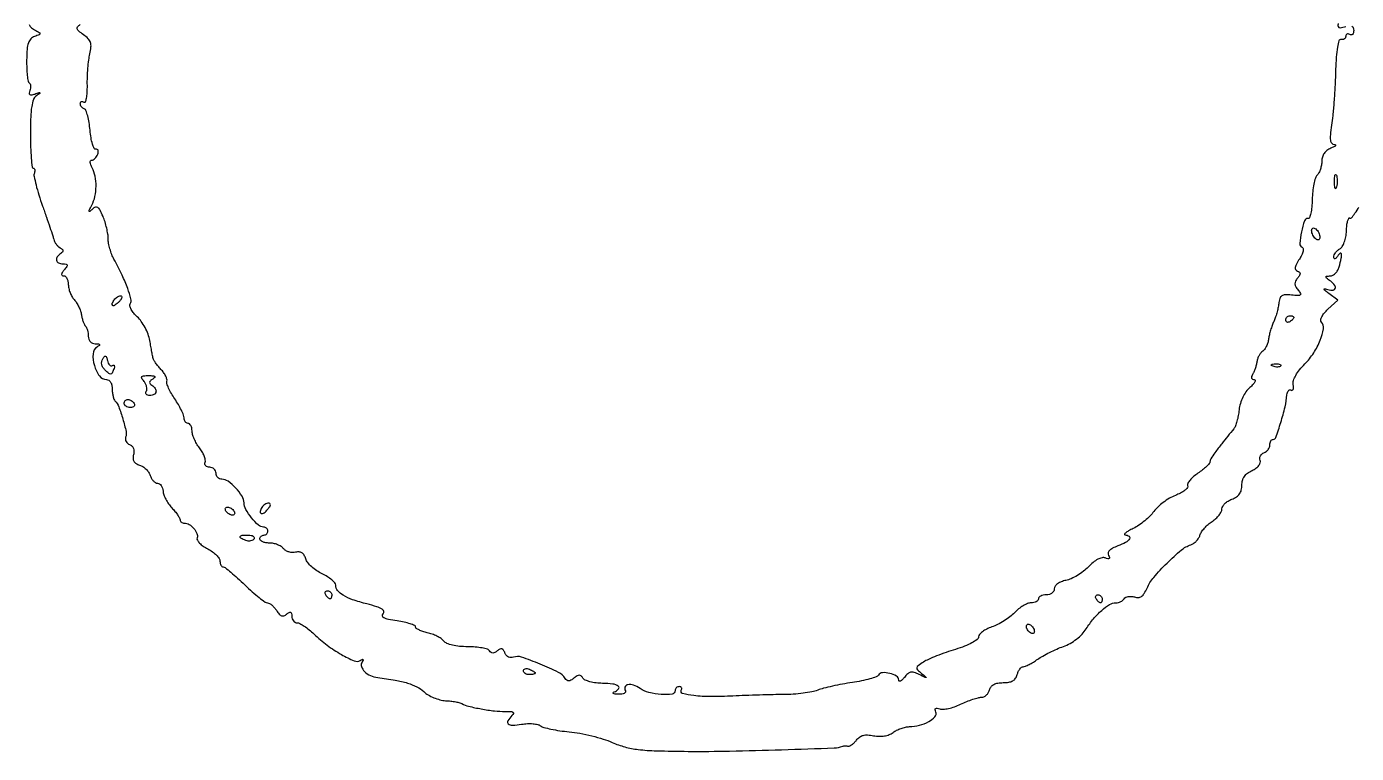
# Model space of a CAD drawing. Extents: x 173 to 1088, y 212 to 1028.
# Drawn here: x 441.6 to 774.7, y 663.3 to 845.5 of the extents above; entities that cross this region are included whole.
import ezdxf

# ---------------------------------------------------------------- set-up
doc = ezdxf.new("R2010")
doc.units = 0

msp = doc.modelspace()

# ---------------------------------------------------------------- linework, layer by layer
for points in [[(770.137633, 846.244272, 0.19854), (770.112699, 845.472599, 0.353865), (770.61445, 845.178015, 0.039519), (772, 845.5, -0.042329)], [(442.234258, 846.050419, 0.201732), (442.5609, 845.402583, 0.048905), (443.566397, 844.702904, -0.009366), (444.739194, 844.017416, -0.267647), (444.900991, 843.721314, -0.300049), (444.718, 843.457221, -0.011119), (443.527544, 843.009662, 0.118405), (442.591245, 842.405444, 0.11112), (442.00485, 841.428674, 0.061823), (441.686633, 839.824692, 0.014467), (441.567436, 837.081704, 0.012704), (441.589802, 835.031732, 0.018604), (441.722302, 833.232721, 0.014289), (441.925094, 831.786337, 0.215587), (442.201866, 831.37524, -0.163738), (442.431953, 831.097946, -0.073525), (442.537106, 830.630443, -0.061249), (442.509534, 830.0551, -0.049083), (442.344985, 829.456634, 0.057247), (442.172142, 828.785436, 0.286066), (442.323492, 828.446137, 0.198839), (442.762302, 828.356541, 0.030871), (443.638659, 828.582992, -0.003868), (444.697415, 828.918472, -0.308476), (444.855737, 828.869616, -0.42582), (444.837585, 828.732975, -0.004723), (444, 828.129754, 0.152178), (443.273427, 827.181996, 0.049267), (442.824961, 825.451398, 0.030384), (442.571135, 822.769359, 0.008402), (442.5, 818.536667, 0.007897), (442.551685, 815.264362, 0.013103), (442.711093, 812.509039, 0.006707), (442.930948, 810.259126, 0.381619), (443.218615, 810.001245, -0.206229), (443.455006, 809.898927, -0.136161), (443.595016, 809.633178, -0.089464), (443.60949, 809.228903, -0.050121), (443.49086, 808.75, 0.136476), (443.432018, 807.930819, 0.011102), (443.910014, 805.810938, 0.014278), (444.619518, 803.272329, 0.010488), (445.544584, 800.5, -0.002066), (446.523828, 797.722034, -0.002676), (447.397824, 795.165572, -0.002018), (448.109973, 793.016834, -0.023892), (448.342714, 792.170032, 0.065391), (448.550481, 791.602694, 0.039782), (448.931077, 790.997201, 0.039248), (449.412796, 790.447012, 0.054961), (449.927137, 790.045032, -0.046801), (450.461729, 789.641067, -0.179208), (450.649625, 789.276159, -0.21777), (450.537731, 788.924416, -0.070212), (450.106763, 788.565983, 0.096721), (449.24188, 787.766032, 0.210495), (449.051511, 786.900949, 0.234372), (449.560025, 786.244057, 0.113382), (450.622445, 786, -0.035496), (451.434686, 785.942264, -0.304492), (451.691858, 785.71069, -0.217533), (451.618371, 785.310961, -0.020633), (451, 784.5, 0.024942), (450.48229, 783.808783, 0.128583), (450.325424, 783.361364, 0.300026), (450.467821, 783.101643, 0.122183), (450.877555, 783, -0.185886), (451.306079, 782.834985, -0.089872), (451.670282, 782.362193, -0.069711), (451.91717, 781.659612, -0.049722), (452, 780.828741, 0.056409), (452.107582, 779.878191, 0.036242), (452.433607, 778.816158, 0.036186), (452.910757, 777.809542, 0.055201), (453.47611, 777.026398, -0.044914), (454.065774, 776.243926, -0.02809), (454.615977, 775.236454, -0.028093), (455.049664, 774.173919, -0.045008), (455.283673, 773.223427, 0.023732), (455.461502, 772.341182, 0.024243), (455.721166, 771.486128, 0.0249), (456.018549, 770.768992, 0.085837), (456.307564, 770.359103, -0.094898), (456.573925, 769.966545, -0.034856), (456.796597, 769.331528, -0.033027), (456.948924, 768.585991, -0.033892), (457, 767.833333, 0.086102), (457.126827, 767.102298, 0.103981), (457.490724, 766.509798, 0.106715), (458.05371, 766.124492, 0.094985), (458.75, 765.984687, -0.017646), (459.586744, 765.947814, -0.254823), (459.827078, 765.790919, -0.36299), (459.778816, 765.556427, -0.026539), (459.201272, 765.145555, 0.241225), (458.195951, 763.438026, 0.085321), (458.521299, 760.532791, 0.085361), (459.797851, 757.903969, 0.241653), (461.559017, 757, -0.148235), (462.130907, 756.826643, -0.10764), (462.595609, 756.345184, -0.084252), (462.898561, 755.597835, -0.054308), (463, 754.666667, 0.026719), (463.050456, 753.723156, 0.029107), (463.201318, 752.817432, 0.030342), (463.420777, 752.065337, 0.110653), (463.685338, 751.647995, -0.105928), (464.636292, 750.178418, -0.019491), (465.671343, 747.099295, -0.017495), (466.474979, 743.956216, -0.14647), (466.365544, 742.510209, 0.117439), (466.296019, 741.988966, 0.100574), (466.460907, 741.459084, 0.092766), (466.836103, 741.001844, 0.083249), (467.364906, 740.690214, -0.107979), (467.929355, 740.319169, -0.102794), (468.299707, 739.740442, -0.09059), (468.437704, 738.997778, -0.064793), (468.330956, 738.157575, 0.06921), (468.221578, 737.231611, 0.127738), (468.42588, 736.506745, 0.122897), (468.964805, 735.954718, 0.061454), (469.857426, 735.545251, -0.067713), (470.683815, 735.153624, -0.048977), (471.480062, 734.515441, -0.049372), (472.129328, 733.742423, -0.073284), (472.516235, 732.948848, 0.053213), (472.843438, 732.203485, 0.059131), (473.311398, 731.572474, 0.067409), (473.842191, 731.143283, 0.137186), (474.354583, 731, -0.153573), (474.831555, 730.849962, -0.088945), (475.259728, 730.420456, -0.073915), (475.575371, 729.781542, -0.059097), (475.723007, 729.027086, 0.071387), (475.925081, 728.11365, 0.031455), (476.434322, 726.982868, 0.03033), (477.134808, 725.831758, 0.035694), (477.935811, 724.838524, -0.016832), (478.726176, 723.93074, -0.021059), (479.393644, 723.035363, -0.019811), (479.882569, 722.253543, -0.130546), (480, 721.811439, 0.131105), (480.082558, 721.501996, 0.10063), (480.314732, 721.23836, 0.088281), (480.662041, 721.06103, 0.074129), (481.071429, 721, -0.140113), (482.267227, 720.658196, -0.075567), (483.44077, 719.654237, -0.078324), (484.223965, 718.393693, -0.182323), (484.266578, 717.299733, 0.217556), (484.327009, 716.735439, 0.05817), (484.888204, 715.999256, 0.047837), (485.791894, 715.226182, 0.033714), (486.936221, 714.532982, -0.035181), (488.108753, 713.817989, -0.041686), (489.100015, 712.980959, -0.04641), (489.790722, 712.149987, -0.151321), (490, 711.47432, 0.052404), (490.059282, 710.910241, 0.072269), (490.235467, 710.433081, 0.092201), (490.495671, 710.112543, 0.178107), (490.801591, 710, -0.167148), (491.294419, 709.830514, -0.007354), (492.727737, 708.678125, -0.011762), (494.400912, 707.22418, -0.008062), (496.233045, 705.5, 0.010635), (498.08378, 703.776186, 0.014873), (499.814282, 702.321875, 0.011159), (501.29705, 701.202062, 0.15741), (501.92298, 701, -0.133717), (502.414409, 700.866183, -0.044076), (503.029229, 700.427434, -0.040219), (503.656287, 699.796726, -0.035979), (504.200322, 699.050841, 0.038338), (504.850419, 698.168304, 0.131435), (505.433971, 697.77087, 0.176538), (506.031423, 697.778606, 0.082763), (506.708796, 698.173285, -0.036258), (507.342036, 698.62559, -0.242331), (507.716162, 698.652672, -0.257348), (507.940373, 698.366035, -0.04003), (508, 697.622445, 0.079282), (508.098892, 697.002693, 0.090961), (508.38486, 696.476593, 0.100771), (508.810482, 696.124867, 0.123055), (509.310162, 696, -0.122541), (509.997264, 695.829036, -0.024103), (511.099041, 695.17468, -0.024243), (512.338544, 694.265987, -0.02042), (513.560162, 693.190399, 0.029845), (516.858384, 690.394948, 0.031217), (520.418579, 688.057376, 0.028258), (523.604518, 686.470663, 0.244491), (525.136271, 686.58422, -0.027423), (525.609379, 686.841908, -0.312116), (525.808473, 686.809541, -0.321736), (525.844391, 686.614387, -0.028266), (525.590751, 686.146838, 0.220744), (525.45466, 685.009151, 0.118857), (526.21087, 683.781448, 0.089777), (527.682748, 682.767881, 0.07667), (529.5, 682.263112, -0.012492), (533.890593, 681.631495, -0.032097), (537.010618, 680.894273, -0.044548), (539.304696, 679.964019, -0.069046), (541.050847, 678.738002, 0.055575), (542.133567, 677.933571, 0.033748), (543.564192, 677.223911, 0.033502), (545.098332, 676.705222, 0.049644), (546.498621, 676.479466, -0.013174), (547.801651, 676.365836, -0.014962), (549.04238, 676.186873, -0.014245), (550.081831, 675.974366, -0.076427), (550.616456, 675.759149, 0.074307), (552.280469, 675.081118, 0.014601), (555.446982, 674.408232, 0.016366), (558.790215, 673.911648, 0.03535), (561.387012, 673.79717, -0.015963), (562.779284, 673.78978, -0.127547), (563.389245, 673.607127, -0.376248), (563.49756, 673.264739, -0.093285), (563.137012, 672.737012, 0.05747), (562.11495, 671.44849, 0.364676), (562.225803, 670.681892, 0.198286), (563.236409, 670.328588, 0.025613), (565.561447, 670.576892, -0.028716), (567.012044, 670.722717, -0.031459), (568.425857, 670.694263, -0.033152), (569.61742, 670.515028, -0.116645), (570.311447, 670.181638, 0.104232), (571.104624, 669.776386, 0.014432), (572.913363, 669.341852, 0.016018), (575.115576, 668.952757, 0.012953), (577.5, 668.672641, -0.022803), (580.145594, 668.308895, -0.015138), (583.140961, 667.662605, -0.015251), (586.01713, 666.856439, -0.028535), (588.277738, 666.003387, 0.038206), (591.429304, 664.883196, 0.037139), (594.744591, 664.242529, 0.022457), (599.331511, 663.912887, 0.004864), (607.277738, 663.77694, 0.006664), (617.668092, 663.838767, 0.003441), (630.660537, 664.178727, 0.001071), (643.867725, 664.643585, 0.07721), (646, 665.056844, -0.058716), (646.251767, 665.115331, -0.023318), (646.606446, 665.138179, -0.022691), (646.995519, 665.12741, -0.026451), (647.362369, 665.080965, 0.156868), (647.77873, 665.136405, 0.047068), (648.334951, 665.468039, 0.042067), (648.925136, 665.981293, 0.034901), (649.462302, 666.617557, -0.077773), (650.212432, 667.365877, -0.095122), (651.107532, 667.786489, -0.07708), (652.241634, 667.895415, -0.034837), (653.726699, 667.70466, 0.041427), (655.124204, 667.543817, 0.049099), (656.44996, 667.631891, 0.053144), (657.637915, 667.961489, 0.067931), (658.626766, 668.517843, -0.046062), (659.504788, 669.063538, -0.030555), (660.596853, 669.529036, -0.030744), (661.723121, 669.853357, -0.051162), (662.702947, 669.968197, 0.060259), (665.216617, 670.309128, 0.062984), (667.536521, 671.238371, 0.079845), (669.082864, 672.453773, 0.285313), (669.309517, 673.635796, -0.059393), (669.162171, 674.218286, -0.263989), (669.290493, 674.533065, -0.218441), (669.655929, 674.621479, -0.043443), (670.318668, 674.43121, 0.115652), (671.153986, 674.316793, 0.0309), (672.488569, 674.526605, 0.029605), (674.018745, 674.961498, 0.026747), (675.541119, 675.586536, -0.014468), (677.062364, 676.255202, -0.015385), (678.589187, 676.820212, -0.015132), (679.928489, 677.224842, -0.06588), (680.748314, 677.333333, 0.109933), (681.367492, 677.471135, 0.075795), (681.96695, 677.871875, 0.070775), (682.456195, 678.465977, 0.073084), (682.753835, 679.166667, -0.101347), (683.155002, 679.980904, -0.106229), (683.838426, 680.55578, -0.082728), (684.844956, 680.892244, -0.039401), (686.210251, 681, 0.039211), (687.62173, 681.110862, 0.090844), (688.620523, 681.461876, 0.113747), (689.292612, 682.082574, 0.085918), (689.710251, 683, -0.043115), (689.982656, 683.765315, -0.054055), (690.367209, 684.4125, -0.064121), (690.799269, 684.856109, -0.169218), (691.212261, 685, 0.101001), (691.748746, 685.109487, 0.017859), (692.6834, 685.547624, 0.018694), (693.757601, 686.150534, 0.015865), (694.84563, 686.86425, -0.024998), (696.133532, 687.675838, -0.012443), (697.837955, 688.579341, -0.012319), (699.654197, 689.429758, -0.017704), (701.304856, 690.084975, 0.043184), (702.954582, 690.839136, 0.035366), (704.570843, 691.9115, 0.036107), (705.97793, 693.16739, 0.053249), (706.996859, 694.470725, -0.033006), (708.829433, 697.020783, -0.040627), (710.869033, 699.122812, -0.045712), (712.847126, 700.558713, -0.134945), (714.452414, 701, 0.06462), (715.046943, 701.077159, 0.051844), (715.650967, 701.305699, 0.053424), (716.173806, 701.642342, 0.084807), (716.52514, 702.040677, -0.140147), (716.912803, 702.393756, -0.072952), (717.539783, 702.597791, -0.063361), (718.298641, 702.63, -0.055857), (719.076062, 702.475859, 0.088968), (720.049374, 702.348747, 0.142138), (720.837159, 702.618577, 0.103073), (721.527006, 703.35464, 0.033366), (722.22117, 704.685181, -0.072566), (723.914186, 707.391357, -0.021564), (727.237539, 710.979975, -0.020317), (730.803693, 714.236235, -0.097742), (733.198848, 715.558781, 0.075889), (733.892524, 715.903442, 0.049303), (734.572014, 716.48884, 0.04854), (735.136539, 717.21007, 0.065037), (735.487842, 717.961693, -0.071516), (735.887743, 718.789296, -0.03203), (736.627553, 719.748561, -0.030887), (737.553616, 720.679561, -0.036582), (738.538994, 721.433593, 0.03905), (739.480645, 722.161551, 0.041491), (740.27708, 723.013554, 0.04528), (740.828412, 723.858251, 0.122551), (741, 724.547804, -0.138026), (741.181332, 725.192164, -0.061681), (741.734375, 725.887587, -0.05434), (742.543693, 726.525055, -0.048858), (743.5, 727, 0.054906), (744.639067, 727.582945, 0.092103), (745.41121, 728.326309, 0.09468), (745.851591, 729.281744, 0.06085), (746, 730.496688, -0.064044), (746.155562, 731.706196, -0.086505), (746.612828, 732.70745, -0.08261), (747.401139, 733.527226, -0.053198), (748.538638, 734.199558, 0.044842), (749.52005, 734.75777, 0.07222), (750.222015, 735.412984, 0.095703), (750.5782, 736.089176, 0.166617), (750.555497, 736.715974, -0.108273), (750.470097, 737.278355, -0.099671), (750.622663, 737.84347, -0.095526), (750.990292, 738.324214, -0.090513), (751.516859, 738.644843, 0.074977), (752.083841, 738.966532, 0.064537), (752.564327, 739.455991, 0.066847), (752.889326, 740.031924, 0.095352), (753, 740.606989, -0.057769), (753.061764, 741.139778, -0.076985), (753.24426, 741.590803, -0.095838), (753.51433, 741.893042, -0.164063), (753.831523, 742, 0.320002), (754.507016, 742.481639, 0.008084), (755.740443, 746.256538, 0.01685), (756.796396, 750.133068, 0.036639), (757.284441, 753.176581, -0.053812), (757.402568, 753.780131, -0.106527), (757.640941, 754.203248, -0.166926), (757.955145, 754.38094, -0.186483), (758.295663, 754.31727, 0.234107), (758.592489, 754.289393, 0.212627), (758.811546, 754.508408, 0.096429), (758.900243, 755.012352, 0.037462), (758.834245, 755.720481, -0.123639), (758.912871, 756.723751, -0.046934), (759.487169, 758.016566, -0.040078), (760.450065, 759.448621, -0.028341), (761.741181, 760.895027, 0.052047), (763.973748, 763.647962, 0.050397), (765.617785, 766.831549, 0.055528), (766.401478, 769.718882, 0.225859), (765.894601, 771.416436, -0.235798), (765.750832, 771.93331, -0.070239), (766.025786, 772.730595, -0.053435), (766.638311, 773.667331, -0.034391), (767.528061, 774.613586), (769.988993, 776.894301), (767.744497, 778.570194, -0.013437), (766.913158, 779.226444, -0.097786), (766.594784, 779.619559, -0.570533), (766.688359, 779.771788, -0.076724), (767.152234, 779.691944, 0.06151), (768.628085, 779.391645, 0.292171), (769.353285, 779.779062, 0.303453), (769.290911, 780.581083, 0.063705), (768.234456, 781.61932, -0.007946), (767.212306, 782.421424, -0.206551), (767.053296, 782.725238, -0.408065), (767.213229, 782.915088, -0.019095), (768.133369, 782.968197, 0.122215), (768.802857, 783.148227, 0.072512), (769.46406, 783.651595, 0.065433), (770.017247, 784.387403, 0.063119), (770.369714, 785.25, 0.012884), (770.888616, 787.407094, 0.086199), (770.930739, 788.505442, 0.571279), (770.602983, 788.643664, 0.089761), (770, 788, -0.026198), (769.591475, 787.435104, -0.15033), (769.288813, 787.230755, -0.385271), (769.093425, 787.32275, -0.095919), (769.015313, 787.70031, -0.106189), (769.120468, 788.222197, -0.055836), (769.451889, 788.798401, -0.051874), (769.94164, 789.337816, -0.054995), (770.523032, 789.752951, 0.127092), (771.13822, 790.341222, 0.050571), (771.654117, 791.398724, 0.044062), (772.021178, 792.752611, 0.034791), (772.183551, 794.262452, -0.018718), (772.286683, 795.634844, -0.036175), (772.488859, 796.716648, -0.052084), (772.747586, 797.401623, -0.440334), (773.029832, 797.481563, 0.372321), (773.43195, 797.546154, 0.01888), (774.310832, 798.676398, 0.022614), (775.325729, 800.232382, 0.013538)], [(773.540147, 845.61487, -0.199073), (773.883241, 845.221704, -0.0813), (774, 844.508371, -0.062832), (773.927091, 843.930475, -0.13334), (773.70625, 843.54127, -0.191602), (773.379369, 843.398828, -0.147534), (773, 843.5, 0.082592), (772.6179, 843.656512, 0.161196), (772.29375, 843.6254, 0.182303), (772.078288, 843.413961, 0.108972), (772, 843.059017, -0.11506), (771.910424, 842.674911, -0.125715), (771.661664, 842.384524, -0.116848), (771.287822, 842.235338, -0.090445), (770.848217, 842.25, 0.384155), (770.31017, 841.942074, 0.037364), (769.917759, 840.357447, 0.026395), (769.623582, 837.816971, 0.008337), (769.448521, 834, -0.006012), (769.300074, 830.39746, -0.005123), (769.05889, 826.601563, -0.005167), (768.768338, 823.152065, -0.014551), (768.470251, 820.75, 0.011868), (768.156737, 818.329934, 0.059887), (768.17651, 816.969597, 0.142856), (768.499663, 816.241983, 0.208742), (769.119948, 815.936614, -0.157656), (769.416989, 815.825269, -0.432148), (769.433672, 815.626183, -0.093786), (769.036389, 815.32319, -0.020589), (768.25, 814.968838, 0.066288), (767.299938, 814.431699, 0.079257), (766.588131, 813.691224, 0.080602), (766.150302, 812.776979, 0.071564), (766, 811.732224, -0.04317), (765.915485, 810.75518, -0.036455), (765.663278, 809.748368, -0.037996), (765.293537, 808.859717, -0.078954), (764.853711, 808.253711, 0.122055), (764.402852, 807.505794, 0.024451), (764.013679, 805.986048, 0.024509), (763.72757, 804.128068, 0.020726), (763.603711, 802.143691, -0.017441), (763.498099, 800.25195, -0.029624), (763.261479, 798.685061, -0.030946), (762.947199, 797.553811, -0.368133), (762.584304, 797.339979, 0.368868), (761.670496, 796.799936, 0.032271), (760.906848, 793.994316, 0.031888), (760.50512, 791.090531, 0.337533), (761.117656, 790.15014, -0.29423), (761.369478, 789.823027, -0.081102), (761.316381, 789.144432, -0.054528), (760.98368, 788.229826, -0.030561), (760.396216, 787.201261, 0.021286), (759.655774, 785.95891, 0.081951), (759.364322, 785.111808, 0.172667), (759.462417, 784.554166, 0.185317), (759.888374, 784.203875, -0.079746), (760.401253, 783.936274, -0.232449), (760.578582, 783.590566, -0.148669), (760.443506, 783.11728, -0.029894), (759.919293, 782.402754, 0.057645), (759.42213, 781.639869, 0.12766), (759.27945, 780.965344, 0.117531), (759.479037, 780.2699, 0.044844), (760.054423, 779.434424, -0.031253), (760.690071, 778.563053, -0.388903), (760.62504, 778.193204, -0.182302), (760.111865, 778.037665, -0.010264), (758.426868, 778.184424, 0.030722), (756.838038, 778.25753, 0.146243), (755.980419, 777.98671, 0.170645), (755.485315, 777.316802, 0.04561), (755.208401, 776, -0.023295), (755.027354, 774.897043, -0.015307), (754.721565, 773.646875, -0.015411), (754.348241, 772.445636, -0.02847), (753.960568, 771.5, 0.0252), (753.570445, 770.565832, 0.014352), (753.189403, 769.402405, 0.014307), (752.872202, 768.206138, 0.022907), (752.67812, 767.167762, -0.039795), (752.468285, 766.222828, -0.038454), (752.109714, 765.311712, -0.041027), (751.666119, 764.561191, -0.100689), (751.201207, 764.124353, 0.087405), (750.73806, 763.711589, 0.04233), (750.299171, 763.047339, 0.040262), (749.947724, 762.257789, 0.046052), (749.746323, 761.45659, -0.024641), (749.572853, 760.615969, -0.018325), (749.302343, 759.707561, -0.018622), (748.983053, 758.867731, -0.039366), (748.662053, 758.25, 0.06318), (748.429452, 757.745144, 0.160931), (748.434861, 757.346927, 0.205804), (748.66655, 757.092494, 0.106957), (749.093993, 757, -0.3555), (749.328028, 756.809529, -0.17902), (749.267449, 756.408039, -0.063896), (748.793476, 755.760235, -0.024272), (747.982488, 754.984812, 0.058616), (747.010578, 753.918787, 0.043306), (746.195207, 752.544852, 0.041872), (745.602382, 750.995036, 0.044884), (745.293137, 749.403702, -0.020691), (745.083337, 747.952816, -0.021454), (744.75613, 746.541908, -0.021761), (744.368885, 745.350664, -0.081156), (743.978734, 744.66889, 0.002682), (740.958833, 740.906561, 0.011823), (739.243912, 738.638274, 0.015401), (738.217864, 737.115454, 0.140604), (737.997125, 736.355644, -0.180522), (737.829447, 735.910921, -0.023284), (737.113232, 735.163845, -0.02476), (736.142119, 734.328442, -0.018309), (734.992165, 733.5, 0.029839), (733.872888, 732.653803, 0.04207), (732.993976, 731.764821, 0.048844), (732.444184, 730.957734, 0.218887), (732.405513, 730.401518, -0.262458), (732.326504, 729.884962, -0.057603), (731.670666, 729.222264, -0.045864), (730.631396, 728.535622, -0.029579), (729.320535, 727.929583, 0.039349), (727.842818, 727.211077, 0.027396), (726.296636, 726.184742, 0.027743), (724.913415, 725.028496, 0.050115), (723.94188, 723.918378, -0.042156), (722.986252, 722.790786, -0.023479), (721.651335, 721.580312, -0.023273), (720.175676, 720.474587, -0.03466), (718.781817, 719.663083, 0.014477), (717.601854, 719.038413, 0.040859), (716.831221, 718.514005, 0.154912), (716.621253, 718.196464, 0.492163), (716.75, 718.02277, -0.144486), (717.738656, 717.7113, -0.413524), (717.864262, 717.073303, -0.122129), (716.863119, 716.162998, -0.033496), (714.908616, 715.271608, 0.029096), (713.601403, 714.689255, 0.080017), (712.792354, 714.090687, 0.141906), (712.468048, 713.485892, 0.193318), (712.572661, 712.882432, -0.046294), (712.830851, 712.362683, -0.328662), (712.761068, 712.107116, -0.233604), (712.451233, 712.041017, -0.029412), (711.778858, 712.254619, 0.149788), (710.960477, 712.311212, 0.063491), (709.91824, 711.924691, 0.050263), (708.746236, 711.152829, 0.031007), (707.531519, 710.032899, -0.037267), (706.284708, 708.9119, -0.028355), (704.769199, 707.87259, -0.029011), (703.227926, 707.057565, -0.057819), (701.916706, 706.633341, 0.043857), (700.758933, 706.294076, 0.063382), (699.823778, 705.784043, 0.079438), (699.209792, 705.17123, 0.158254), (699, 704.525, -0.126604), (698.848084, 703.93465, -0.104277), (698.422131, 703.440625, -0.09106), (697.776167, 703.112632, -0.072179), (697, 703, 0.048028), (696.234582, 702.926307, 0.068025), (695.5875, 702.70625, 0.088204), (695.151477, 702.381882, 0.191087), (695, 702, -0.176977), (694.860555, 701.618377, -0.092522), (694.463705, 701.29375, -0.072644), (693.872809, 701.07398, -0.052809), (693.174314, 701, 0.098046), (692.311791, 700.829224, 0.036621), (691.203023, 700.27415, 0.034555), (690.050301, 699.474587, 0.035286), (689.027264, 698.529021, -0.03984), (687.895597, 697.501979, -0.023705), (686.402872, 696.458837, -0.023634), (684.806018, 695.554534, -0.037328), (683.35295, 694.951469, 0.034551), (682.06946, 694.427109, 0.04491), (680.984929, 693.767118, 0.051938), (680.229491, 693.077024, 0.183723), (680, 692.473548, -0.237242), (679.669821, 691.816846, -0.035107), (678.380897, 690.992744, -0.031804), (676.543305, 690.138624, -0.018619), (674.25, 689.342136, 0.010198), (671.882284, 688.56423, 0.009879), (669.522882, 687.68263, 0.009835), (667.478693, 686.825538, 0.03552), (666.23215, 686.164331, 0.015481), (664.873024, 685.25498, 0.196542), (664.551863, 684.745029, 0.246555), (664.719029, 684.222394, 0.024541), (665.73215, 683.318128, -0.00205), (666.847423, 682.409382, -0.537567), (666.836517, 682.304392, -0.236257), (666.66367, 682.30149, -0.001367), (665.168043, 683.02388, 0.03457), (663.885416, 683.541508, 0.125455), (663.014819, 683.598056, 0.139004), (662.274642, 683.230431, 0.046292), (661.449846, 682.329046, -0.028978), (660.913637, 681.700744, -0.087796), (660.461472, 681.370209, -0.257423), (660.175836, 681.383877, -0.252953), (660.031803, 681.633369, 0.255359), (659.455429, 682.621413, 0.074408), (657.771999, 683.321552, 0.073881), (655.947058, 683.50116, 0.246793), (654.943609, 682.908757, -0.169609), (654.398947, 682.467226, -0.016614), (652.764694, 681.940201, -0.019531), (650.716453, 681.439665, -0.01425), (648.407829, 681.03833, 0.009828), (645.942294, 680.632144, 0.008987), (643.419611, 680.118384, 0.009028), (641.183675, 679.578464, 0.02879), (639.722762, 679.106369, -0.0454), (638.270163, 678.689635, -0.015072), (636.080276, 678.339588, -0.014865), (633.617467, 678.095879, -0.016374), (631.222762, 678.009249, 0.004369), (628.53146, 677.976542, 0.002179), (625.124811, 677.890518, 0.002162), (621.597333, 677.770792, 0.003183), (618.5, 677.632501, -0.013097), (612.949046, 677.494846, -0.02809), (608.674419, 677.741182, -0.038108), (605.896813, 678.275106, -0.501155), (605.567767, 679.109649, 0.096178), (605.696302, 679.449267, 0.174018), (605.645307, 679.73846, 0.171615), (605.421038, 679.931908, 0.093226), (605.059017, 680, 0.093332), (604.654762, 679.923877, 0.09642), (604.311086, 679.70625, 0.099167), (604.081062, 679.381556, 0.105053), (604, 679, -0.37702), (603.235858, 678.130651, -0.048062), (600.53489, 678.042611, -0.046582), (597.466838, 678.526917, -0.090585), (595.220752, 679.557933, 0.071259), (593.616928, 680.370071, 0.124465), (592.140649, 680.486645, 0.270169), (591.441776, 679.90205, 0.228885), (591.542705, 678.930902, -0.257476), (591.559798, 678.586354, -0.166413), (591.270757, 678.296643, -0.084838), (590.654738, 678.114503, -0.038116), (589.809017, 678.078947, -0.020431), (588.990435, 678.140485, -0.097201), (588.545461, 678.282867, -0.446393), (588.503007, 678.466148, -0.144796), (588.75, 678.662281, 0.110137), (589.830546, 679.406159, 0.446528), (589.766163, 680.108321, 0.130224), (588.418324, 680.64736, 0.02692), (585.846445, 680.821556, -0.027515), (584.199868, 680.935047, -0.033758), (582.686742, 681.228129, -0.035936), (581.487509, 681.639773, -0.154903), (580.922661, 682.125137, 0.065476), (580.464554, 682.686636, 0.189825), (580.007367, 682.869509, 0.142977), (579.457767, 682.712234, 0.032507), (578.665243, 682.13714, -0.035535), (577.907264, 681.594081, -0.12999), (577.346092, 681.425327, -0.181072), (576.8848, 681.580593, -0.083765), (576.461011, 682.063086, 0.141), (574.79725, 683.57333, 0.016803), (570.213356, 685.638612, 0.015377), (565.489709, 687.410996, 0.175421), (563.53116, 687.373583, -0.098643), (562.884995, 687.262825, -0.107577), (562.267179, 687.414814, -0.10327), (561.749784, 687.817496, -0.084505), (561.391646, 688.421769, 0.050961), (561.026067, 689.144607, 0.18175), (560.617569, 689.449479, 0.189737), (560.121677, 689.403004, 0.056124), (559.472245, 688.976965, -0.045992), (558.847813, 688.549031, -0.124574), (558.332878, 688.411489, -0.162951), (557.900952, 688.549809, -0.096356), (557.530011, 688.951442, 0.182375), (557.00027, 689.35956, 0.026541), (555.656884, 689.691986, 0.027153), (553.956086, 689.923376, 0.020234), (552.063428, 690, -0.022963), (549.988116, 690.095362, -0.035679), (548.220807, 690.38631, -0.042379), (546.854795, 690.837776, -0.1191), (546.053347, 691.435721, 0.072522), (545.391021, 692.032373, 0.030337), (544.350867, 692.638796, 0.029223), (543.140393, 693.163107, 0.033541), (541.930902, 693.515176, -0.024681), (540.808183, 693.820532, -0.036195), (539.860952, 694.20687, -0.039844), (539.181739, 694.613336, -0.242566), (539, 694.965911, 0.300288), (538.768115, 695.317201, 0.022512), (537.642688, 695.739397, 0.025231), (536.150292, 696.141892, 0.016033), (534.379363, 696.46582, -0.012698), (532.175761, 696.853718, -0.069714), (531.039598, 697.254138, -0.238659), (530.699282, 697.726622, -0.2397), (530.879293, 698.279293, 0.273838), (531.032413, 698.876896, 0.188322), (530.594743, 699.445476, 0.060962), (529.28953, 700.029462, 0.0121), (526.82232, 700.724889, -0.018706), (523.202328, 701.79706, -0.054264), (520.836119, 702.893091, -0.088645), (519.474497, 704.084982, -0.170356), (519, 705.437232, 0.184732), (518.784143, 706.001538, 0.037436), (517.996978, 706.757633, 0.034877), (516.892838, 707.547065, 0.026509), (515.585457, 708.257858, -0.038847), (514.22852, 709.039524, -0.036147), (512.973639, 710.03891, -0.0382), (511.99053, 711.094993, -0.091739), (511.489053, 712.034491, 0.056603), (511.071847, 712.967688, 0.115497), (510.520133, 713.544138, 0.129007), (509.814257, 713.778644, 0.080153), (508.940364, 713.694656, -0.076588), (508.140163, 713.612024, -0.060501), (507.281398, 713.760174, -0.061394), (506.496479, 714.105365, -0.085486), (505.914323, 714.603235, 0.081591), (505.298083, 715.138562, 0.044104), (504.397222, 715.5897, 0.042424), (503.372925, 715.896846, 0.051679), (502.377555, 716, -0.040156), (501.467199, 716.073231, -0.05947), (500.698407, 716.29375, -0.078214), (500.17559, 716.617356, -0.21849), (500, 717, -0.099038), (500.076342, 717.381638, -0.097945), (500.29375, 717.70625, -0.097945), (500.618362, 717.923658, -0.099038), (501, 718, 0.099038), (501.381638, 718.076342, 0.097945), (501.70625, 718.29375, 0.097945), (501.923658, 718.618362, 0.099038), (502, 719, 0.108166), (501.916488, 719.381519, 0.099656), (501.679898, 719.70625, 0.095557), (501.326313, 719.92399, 0.090603), (500.910293, 720, -0.187576), (499.62829, 720.498486, -0.037911), (497.925654, 722.314002, -0.039603), (496.486713, 724.424655, -0.125123), (496.033269, 726.061439, 0.137395), (495.521405, 727.749688, 0.046564), (493.932039, 729.795353, 0.046262), (492.017244, 731.490935, 0.159404), (490.461045, 732, -0.10176), (489.903511, 732.114656, -0.098545), (489.429182, 732.440625, -0.097281), (489.111395, 732.927483, -0.096382), (489, 733.5, 0.104701), (488.878822, 734.072341, 0.099106), (488.534896, 734.559375, 0.096515), (488.021059, 734.885796, 0.09365), (487.416667, 735, -0.082), (486.84469, 735.09444, -0.125671), (486.425926, 735.367188, -0.145545), (486.227079, 735.774245, -0.125535), (486.267338, 736.25, 0.135567), (486.308995, 736.893057, 0.041732), (486.030219, 737.833365, 0.038311), (485.52692, 738.880026, 0.033797), (484.850671, 739.884859, -0.033263), (484.142342, 740.934941, -0.02907), (483.543635, 742.11705, -0.030179), (483.128946, 743.251857, -0.07263), (483, 744.134859, 0.051646), (482.92609, 744.848502, 0.071559), (482.70625, 745.452115, 0.09158), (482.381676, 745.857784, 0.180252), (482, 746, -0.134982), (481.618659, 746.104859, -0.100398), (481.29375, 746.399633, -0.086965), (481.075088, 746.840563, -0.071843), (481, 747.360453, 0.09457), (480.85981, 748.095024, 0.018725), (480.317788, 749.326568, 0.019219), (479.566642, 750.733186, 0.01683), (478.677578, 752.143187, -0.019), (477.81293, 753.527746, -0.024855), (477.136509, 754.857599, -0.02383), (476.693777, 755.988357, -0.16325), (476.692661, 756.577982, 0.154488), (476.700584, 757.0993, 0.043099), (476.396068, 757.86728, 0.039129), (475.881224, 758.722552, 0.032497), (475.209038, 759.545249, -0.013929), (474.500797, 760.349237, -0.016486), (473.878751, 761.148517, -0.015445), (473.401074, 761.850515, -0.093031), (473.237728, 762.258212, -0.003719), (473.146416, 762.7379, -0.000367), (472.936327, 763.892849, -0.000463), (472.688204, 765.26988, -0.000368), (472.422578, 766.758212, 0.044883), (471.986386, 768.361815, 0.032679), (471.231394, 770.049635, 0.0332), (470.288744, 771.579129, 0.056472), (469.286309, 772.695829, -0.036546), (468.390265, 773.617511, -0.050433), (467.741461, 774.571063, -0.061464), (467.409401, 775.417382, -0.203934), (467.49759, 775.9961, 0.202993), (467.685335, 777.213359, 0.025211), (466.881468, 779.831281, 0.024431), (465.478973, 783.174676, 0.013166), (463.445577, 787.154292, -0.032836), (462.891904, 788.351885, -0.023255), (462.424638, 789.75765, -0.02358), (462.103031, 791.148413, -0.045055), (462, 792.289482, 0.039134), (461.908187, 793.46075, 0.018312), (461.616123, 794.95459, 0.018016), (461.193652, 796.506873, 0.024073), (460.693186, 797.878376, 0.018229), (459.953216, 799.472952, 0.121016), (459.384648, 800.132044, 0.253709), (458.795173, 800.203845, 0.095636), (458.070779, 799.743186, -0.011465), (457.367237, 799.108258, -0.572422), (457.222859, 799.157475, -0.166427), (457.261475, 799.459032, -0.004371), (457.877593, 800.684259, 0.065534), (458.671438, 802.901624, 0.050948), (458.955761, 805.450108, 0.051642), (458.719274, 807.961352, 0.073711), (457.964816, 810.065741, -0.033065), (457.6176, 810.832335, -0.076129), (457.487699, 811.450211, -0.146649), (457.581723, 811.841251, -0.266988), (457.857827, 812, 0.133944), (458.254961, 812.108331, 0.062342), (458.681097, 812.437101, 0.055216), (459.069729, 812.918846, 0.050567), (459.357023, 813.488004, 0.055036), (459.502157, 814.041487, 0.124791), (459.458479, 814.468993, 0.200514), (459.241795, 814.70351, 0.16568), (458.900574, 814.738004, -0.351662), (458.476166, 814.942325, -0.037393), (458.050033, 816.037552, -0.033221), (457.684897, 817.597785, -0.019645), (457.447917, 819.496215, 0.018249), (457.211432, 821.43471, 0.026312), (456.850529, 823.12382, 0.02463), (456.429423, 824.427822, 0.225571), (456.011355, 824.829548, -0.080015), (455.624803, 825.0315, -0.068419), (455.297085, 825.354245, -0.070201), (455.075767, 825.744174, -0.094297), (455, 826.14235, -0.109356), (455.072353, 826.469208, -0.182502), (455.271335, 826.663733, -0.160888), (455.570738, 826.691959, -0.082318), (455.923693, 826.54716, 0.452031), (456.278218, 826.655086, 0.056999), (456.55692, 827.518215, 0.036447), (456.734022, 828.920906, 0.017431), (456.766508, 830.738143, -0.013676), (456.787802, 832.792117, -0.010567), (456.919493, 835.027288, -0.010711), (457.131474, 837.110575, -0.025074), (457.400883, 838.652624, 0.032238), (457.676213, 840.373549, 0.104366), (457.545534, 841.517041, 0.115374), (456.974652, 842.445049, 0.044019), (455.808068, 843.430815, -0.018281), (454.601885, 844.348071, -0.142756), (454.207304, 844.924235, -0.26966), (454.31385, 845.424346, -0.069227), (454.973607, 845.975405, -0.059988)]]:
    msp.add_lwpolyline(points, format="xyb")
for points in [[(769.692991, 805.269032, -0.087174), (769.51666, 804.883358, -0.597527), (769.356533, 804.900903, -0.080377), (769.235556, 805.431793, -0.012823), (769.194949, 806.5, -0.014395), (769.212705, 807.580113, -0.052471), (769.315079, 808.257153, -0.333666), (769.47713, 808.386009, -0.31318), (769.655937, 808.269032, -0.06278), (769.814405, 807.671085, -0.030339), (769.872264, 806.880008, -0.029507), (769.832894, 806.036634, -0.037336)], [(765.361626, 793.5, -0.049166), (765.519532, 792.92532, -0.08982), (765.515044, 792.440625, -0.13955), (765.355341, 792.122874, -0.209945), (765.075604, 792, -0.142471), (764.703798, 792.108138, -0.060245), (764.297997, 792.440625, -0.052856), (763.922397, 792.926166, -0.046632), (763.638374, 793.5, -0.049166), (763.480468, 794.07468, -0.08982), (763.484956, 794.559375, -0.13955), (763.644659, 794.877126, -0.209945), (763.924396, 795, -0.142471), (764.296202, 794.891862, -0.060245), (764.702003, 794.559375, -0.052856), (765.077603, 794.073834, -0.046632)], [(464.789427, 776.600859, -0.023968), (464.269923, 776.088723, -0.03842), (463.775917, 775.71042, -0.045304), (463.367062, 775.494344, -0.297152), (463.149864, 775.534328, -0.301864), (463.018937, 776.107085, -0.076948), (463.512308, 776.978461, -0.069007), (464.312518, 777.745464, -0.157897), (465.098444, 778, -0.236389), (465.350678, 777.873691, -0.218285), (465.412089, 777.589002, -0.09576), (465.217338, 777.138842, -0.036357)], [(759, 772.559017, -0.151918), (758.934461, 772.34829, -0.038439), (758.70625, 772.066025, -0.035638), (758.382774, 771.768994, -0.029505), (758, 771.5, -0.082592), (757.6179, 771.343488, -0.161196), (757.29375, 771.3746, -0.182303), (757.078288, 771.586039, -0.108972), (757, 771.940983, -0.093332), (757.076123, 772.345238, -0.09642), (757.29375, 772.688914, -0.099167), (757.618444, 772.918938, -0.105053), (758, 773, -0.042167), (758.382849, 772.967655, -0.061769), (758.70625, 772.870461, -0.081139), (758.92554, 772.727648, -0.210953)], [(463.064228, 760.539695, -0.164426), (463.351879, 760.60633, -0.311759), (463.525259, 760.459488, -0.123262), (463.532498, 760.065527, -0.034888), (463.351801, 759.474396, -0.03367), (462.949255, 758.605217, -0.255255), (462.582022, 758.369873, -0.196229), (462.115685, 758.523094, -0.020107), (461.244931, 759.326497, -0.05804), (460.685463, 760.03347, -0.083194), (460.384092, 760.771892, -0.094791), (460.360654, 761.493419, -0.101344), (460.608215, 762.154039, -0.031561), (461.057506, 762.778558, -0.314691), (461.351197, 762.861199, -0.242795), (461.589665, 762.609776, -0.021752), (461.802221, 761.737757, 0.055531), (462.002729, 761.104272, 0.098794), (462.316957, 760.658901, 0.145238), (462.689293, 760.46932, 0.186123)], [(755.729167, 760.395833, -0.126455), (755.402231, 760.202593, -0.060344), (754.916927, 760.123424, -0.05415), (754.359369, 760.160852, -0.051402), (753.8125, 760.316886, -0.054073), (753.395823, 760.538436, -0.470617), (753.37858, 760.720685, -0.168741), (753.670344, 760.862007, -0.018894), (754.416667, 760.921053, -0.028489), (755.112848, 760.910055, -0.077125), (755.592839, 760.799335, -0.208169), (755.77538, 760.614691, -0.296942)], [(473.143237, 757.109687, 0.045108), (472.582121, 756.678736, 0.167837), (472.374236, 756.291912, 0.218762), (472.475495, 755.9263, 0.079241), (472.893237, 755.565983, -0.096872), (473.750146, 754.772929, -0.204115), (473.951376, 753.90663, -0.234546), (473.465864, 753.247989, -0.119263), (472.440983, 753, -0.069674), (471.891842, 753.076896, -0.144341), (471.529427, 753.306618, -0.189995), (471.407549, 753.647224, -0.131168), (471.527073, 754.043805, 0.126816), (471.684618, 754.550789, 0.067771), (471.627673, 755.208749, 0.06058), (471.377768, 755.909241, 0.05732), (470.963645, 756.543805, -0.036066), (470.407551, 757.32172, -0.31702), (470.433739, 757.721136, -0.208947), (470.866828, 757.946258, -0.018466), (472.127555, 757.984687, -0.015183), (473.234133, 757.943927, -0.162392), (473.644467, 757.775663, -0.439134), (473.652886, 757.513509, -0.052688)], [(468.5, 751, -0.139169), (468.607943, 750.620352, -0.191142), (468.478525, 750.29375, -0.138808), (468.110654, 750.073267, -0.066118), (467.559017, 750, -0.062283), (466.962904, 750.074545, -0.080552), (466.457961, 750.29375, -0.097988), (466.120018, 750.618621, -0.153634), (466, 751, -0.092995), (466.071618, 751.381732, -0.096318), (466.276414, 751.70625, -0.099231), (466.581949, 751.923444, -0.105429), (466.940983, 752, -0.089642), (467.346558, 751.926698, -0.053229), (467.7871, 751.70625, -0.051032), (468.193797, 751.382515, -0.06081)], [(493.5, 724, -0.076764), (493.661825, 723.617617, -0.154201), (493.642737, 723.29375, -0.186277), (493.449529, 723.079239, -0.117858), (493.118034, 723, -0.085235), (492.689814, 723.073533, -0.053414), (492.230237, 723.29375, -0.051777), (491.810561, 723.617474, -0.064269), (491.5, 724, -0.076764), (491.338175, 724.382383, -0.154201), (491.357263, 724.70625, -0.186277), (491.550471, 724.920761, -0.117858), (491.881966, 725, -0.085235), (492.310186, 724.926467, -0.053414), (492.769763, 724.70625, -0.051777), (493.189439, 724.382526, -0.064269)], [(500.458881, 724.933469, 0.076926), (500.02789, 723.914147, 0.400869), (500.301483, 723.431883, 0.241841), (501.038793, 723.567819, 0.055352), (501.979944, 724.475834, 0.030483), (502.451416, 725.120064, 0.110288), (502.625144, 725.594311, 0.256649), (502.514408, 725.878966, 0.176123), (502.181462, 726, 0.085443), (501.725942, 725.921585, 0.053409), (501.23679, 725.686706, 0.051744), (500.789875, 725.341444, 0.0641)], [(498.526992, 717.043674, -0.126981), (498.190464, 716.720854, -0.081026), (497.678351, 716.533742, -0.072258), (497.073335, 716.506898, -0.066719), (496.467975, 716.650663, -0.027681), (495.230543, 717.205874, -0.395517), (495.082867, 717.622791, -0.275668), (495.523001, 717.936989, -0.020503), (497.059017, 718, -0.045552), (497.806756, 717.931736, -0.099152), (498.339579, 717.719079, -0.177225), (498.57458, 717.405148, -0.214542)], [(518, 703, -0.042167), (517.967655, 702.617151, -0.061769), (517.870461, 702.29375, -0.081139), (517.727648, 702.07446, -0.210953), (517.559017, 702, -0.151918), (517.34829, 702.065539, -0.038439), (517.066025, 702.29375, -0.035638), (516.768994, 702.617226, -0.029505), (516.5, 703, -0.082592), (516.343488, 703.3821, -0.161196), (516.3746, 703.70625, -0.182303), (516.586039, 703.921712, -0.108972), (516.940983, 704, -0.093332), (517.345238, 703.923877, -0.09642), (517.688914, 703.70625, -0.099167), (517.918938, 703.381556, -0.105053)], [(711, 702, -0.042167), (710.967655, 701.617151, -0.061769), (710.870461, 701.29375, -0.081139), (710.727648, 701.07446, -0.210953), (710.559017, 701, -0.151918), (710.34829, 701.065539, -0.038439), (710.066025, 701.29375, -0.035638), (709.768994, 701.617226, -0.029505), (709.5, 702, -0.082592), (709.343488, 702.3821, -0.161196), (709.3746, 702.70625, -0.182303), (709.586039, 702.921712, -0.108972), (709.940983, 703, -0.093332), (710.345238, 702.923877, -0.09642), (710.688914, 702.70625, -0.099167), (710.918938, 702.381556, -0.105053)], [(694, 693.881966, -0.117858), (693.920761, 693.550471, -0.186277), (693.70625, 693.357263, -0.154201), (693.382383, 693.338175, -0.076764), (693, 693.5, -0.064269), (692.617474, 693.810561, -0.051777), (692.29375, 694.230237, -0.053414), (692.073533, 694.689814, -0.085235), (692, 695.118034, -0.117858), (692.079239, 695.449529, -0.186277), (692.29375, 695.642737, -0.154201), (692.617617, 695.661825, -0.076764), (693, 695.5, -0.064269), (693.382526, 695.189439, -0.051777), (693.70625, 694.769763, -0.053414), (693.926467, 694.310186, -0.085235)], [(569, 683.393011, -0.289661), (568.903916, 683.241071, -0.046727), (568.559375, 683.115447, -0.039339), (568.074824, 683.028469, -0.024748), (567.5, 683, -0.062722), (566.926468, 683.07223, -0.08088), (566.440625, 683.284531, -0.098158), (566.115494, 683.599211, -0.152681), (566, 683.968615, -0.184534), (566.122486, 684.289193, -0.147206), (566.440625, 684.483616, -0.100118), (566.925634, 684.511135, -0.055937), (567.5, 684.361626, -0.02136), (568.074558, 684.112506, -0.030395), (568.559375, 683.839659, -0.030693), (568.912889, 683.579329, -0.222225)]]:
    msp.add_lwpolyline(points, format="xyb", close=True)

doc.saveas('drawing.dxf')
